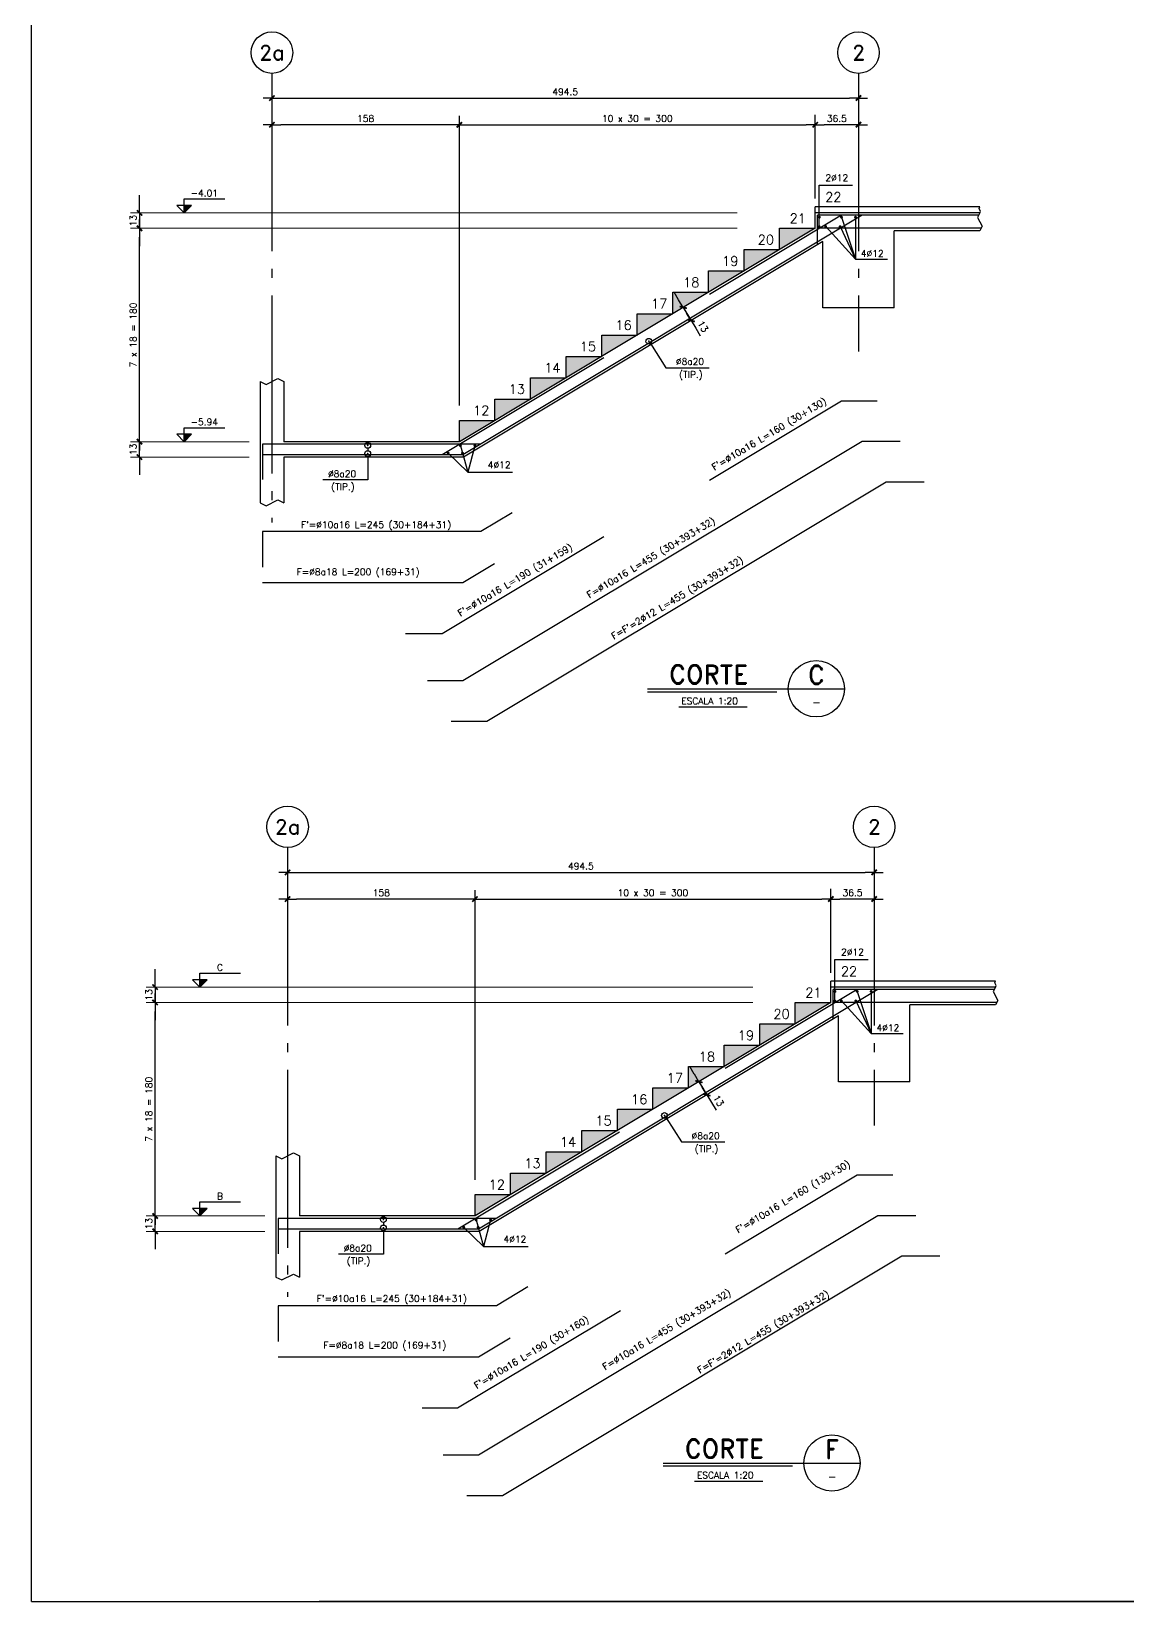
# Model space of a CAD drawing. Extents: x -58 to 5689, y 66 to 4123.
# Drawn here: x -58 to 1790, y 68 to 2717 of the extents above; entities that cross this region are included whole.
import ezdxf
from ezdxf.enums import TextEntityAlignment as Align

# ---------------------------------------------------------------- set-up
doc = ezdxf.new("R2010")
doc.units = 0
doc.header["$LTSCALE"] = 30
doc.header["$MEASUREMENT"] = 0
doc.linetypes.add('EJES', pattern=[12.5, 10, -1, 0.5, -1])
doc.layers.get('0').update_dxf_attribs({"linetype": 'CONTINUOUS'})
for name, color, linetype in [('CONTORNOS', 3, 'CONTINUOUS'), ('RLA-CORTES', 5, 'CONTINUOUS'), ('RLA-EJES', 1, 'EJES'), ('RLA-FE', 7, 'CONTINUOUS'), ('RLA-FORMATO', 7, 'CONTINUOUS'), ('RLA-GRADAS', 3, 'CONTINUOUS'), ('RLA-TEXTOS1', 9, 'CONTINUOUS'), ('TEXTOS-SM', 3, 'CONTINUOUS')]:
    doc.layers.add(name, color=color, linetype=linetype)
doc.styles.add('ROMAND', font='romand', dxfattribs={"height": 31.5})
doc.styles.add('ROMANS', font='romans.shx', dxfattribs={"height": 11.25})
doc.styles.add('ROMANS0', font='romans.shx')
doc.styles.add('SIETE50', font='ROMAND.SHX', dxfattribs={"height": 31.5})
doc.dimstyles.new('ING25', dxfattribs={"dimscale": 50, "dimtxt": 0.27, "dimasz": 0.3, "dimexe": 0, "dimexo": 0, "dimgap": 0.1, "dimtad": 1, "dimdec": 1, "dimlfac": 0.5, "dimzin": 12, "dimdsep": 46, "dimtxsty": 'ROMANS', "dimblk": 'TICK1', "dimcen": 0.09, "dimclrd": 2, "dimclre": 1, "dimclrt": 3, "dimadec": 0, "dimazin": 0, "dimtfac": 1, "dimtdec": 1, "dimtix": 1, "dimtmove": 2, "dimatfit": 3, "dimldrblk": 'TICK1', "dimfxl": 0, "dimfxlon": 1, "dimtolj": 1, "dimtzin": 0, "dimarcsym": 0})

# ---------------------------------------------------------------- blocks, each defined once
blk = doc.blocks.new('TICK1')
at = {"color": 2}
for points in [[(0, 0), (-1, 0)], [(0, 0), (1, 0)]]:
    blk.add_lwpolyline(points, dxfattribs=at)
at = {"color": 2, "const_width": 0.2}
blk.add_lwpolyline([(-0.3, -0.3), (0.3, 0.3)], dxfattribs=at)
blk = doc.blocks.new('*D32')
at = {"layer": 'RLA-CORTES', "color": 2, "lineweight": -2, "transparency": 16777216}
blk.add_line((678.5, 2559.2), (1248.5, 2559.2), dxfattribs=at)
at = {"layer": 'RLA-CORTES', "color": 2, "lineweight": -2, "transparency": 16777216, "xscale": 15, "yscale": 15, "zscale": 15, "rotation": 180}
blk.add_blockref('TICK1', (663.5, 2559.2), dxfattribs=at)
at = {"layer": 'RLA-CORTES', "color": 2, "lineweight": -2, "transparency": 16777216, "xscale": 15, "yscale": 15, "zscale": 15}
blk.add_blockref('TICK1', (1263.5, 2559.2), dxfattribs=at)
at = {"layer": 'RLA-CORTES', "color": 3, "transparency": 16777216, "insert": (963.5, 2569.8), "char_height": 11.25, "attachment_point": 5, "style": 'ROMANS'}
blk.add_mtext('\\A1;10 x 30 = 300', dxfattribs=at)
blk = doc.blocks.new('*D33')
at = {"layer": 'RLA-CORTES', "color": 2, "lineweight": -2, "transparency": 16777216}
blk.add_line((648.5, 2559.2), (362.5, 2559.2), dxfattribs=at)
at = {"layer": 'RLA-CORTES', "color": 2, "lineweight": -2, "transparency": 16777216, "xscale": 15, "yscale": 15, "zscale": 15, "rotation": 180}
blk.add_blockref('TICK1', (347.5, 2559.2), dxfattribs=at)
at = {"layer": 'RLA-CORTES', "color": 2, "lineweight": -2, "transparency": 16777216, "xscale": 15, "yscale": 15, "zscale": 15}
blk.add_blockref('TICK1', (663.5, 2559.2), dxfattribs=at)
at = {"layer": 'RLA-CORTES', "color": 3, "transparency": 16777216, "insert": (505.5, 2569.8), "char_height": 11.25, "attachment_point": 5, "style": 'ROMANS'}
blk.add_mtext('\\A1;158', dxfattribs=at)
blk = doc.blocks.new('*D34')
at = {"layer": 'RLA-CORTES', "color": 2, "lineweight": -2, "transparency": 16777216}
blk.add_line((362.5, 2604.2), (1321.5, 2604.2), dxfattribs=at)
at = {"layer": 'RLA-CORTES', "color": 2, "lineweight": -2, "transparency": 16777216, "xscale": 15, "yscale": 15, "zscale": 15, "rotation": 180}
blk.add_blockref('TICK1', (347.5, 2604.2), dxfattribs=at)
at = {"layer": 'RLA-CORTES', "color": 2, "lineweight": -2, "transparency": 16777216, "xscale": 15, "yscale": 15, "zscale": 15}
blk.add_blockref('TICK1', (1336.5, 2604.2), dxfattribs=at)
at = {"layer": 'RLA-CORTES', "color": 3, "transparency": 16777216, "insert": (842, 2614.8), "char_height": 11.25, "attachment_point": 5, "style": 'ROMANS'}
blk.add_mtext('\\A1;494.5', dxfattribs=at)
blk = doc.blocks.new('nivel-el')
at = {"linetype": 'Continuous'}
blk.add_hatch(color=1, dxfattribs=at).paths.add_polyline_path([(0, 0), (12.5, 12.5), (0, 12.5)])
at = {"color": 3}
blk.add_lwpolyline([(0, 0), (12.5, 12.5), (0, 12.5), (-12.5, 12.5), (0, 0), (0, 12.5), (0, 23.6), (68.4, 23.6)], dxfattribs=at)
at = {"color": 3, "style": 'ROMANS'}
blk.add_attdef('%%P0.00', text='', height=11.2, dxfattribs=at).set_placement((34, 27.7), align=Align.CENTER)
blk = doc.blocks.new('*D35')
at = {"layer": 'RLA-CORTES', "color": 2, "lineweight": -2, "transparency": 16777216}
blk.add_line((124.1, 2039.6), (124.1, 2369.6), dxfattribs=at)
at = {"layer": 'RLA-CORTES', "color": 2, "lineweight": -2, "transparency": 16777216, "xscale": 15, "yscale": 15, "zscale": 15}
for p, rotation in [((124.1, 2384.6), 90), ((124.1, 2024.6), 270)]:
    blk.add_blockref('TICK1', p, dxfattribs=dict(at, rotation=rotation))
at = {"layer": 'RLA-CORTES', "color": 3, "transparency": 16777216, "insert": (113.5, 2204.6), "char_height": 11.25, "attachment_point": 5, "rotation": 90, "style": 'ROMANS'}
blk.add_mtext('\\A1;7 x 18 = 180', dxfattribs=at)
blk = doc.blocks.new('*D36')
at = {"layer": 'RLA-CORTES', "color": 2, "lineweight": -2, "transparency": 16777216}
for p, q in [((124.1, 2039.6), (124.1, 2054.6)), ((124.1, 1998.6), (124.1, 2024.6)), ((124.1, 1983.6), (124.1, 1968.6))]:
    blk.add_line(p, q, dxfattribs=at)
at = {"layer": 'RLA-CORTES', "color": 2, "lineweight": -2, "transparency": 16777216, "xscale": 15, "yscale": 15, "zscale": 15}
for p, rotation in [((124.1, 2024.6), 270), ((124.1, 1998.6), 90)]:
    blk.add_blockref('TICK1', p, dxfattribs=dict(at, rotation=rotation))
at = {"layer": 'RLA-CORTES', "color": 3, "transparency": 16777216, "insert": (113.5, 2011.6), "char_height": 11.25, "attachment_point": 5, "rotation": 90, "style": 'ROMANS'}
blk.add_mtext('\\A1;13', dxfattribs=at)
blk = doc.blocks.new('*D37')
at = {"layer": 'RLA-CORTES', "color": 2, "lineweight": -2, "transparency": 16777216}
for p, q in [((124.1, 2425.6), (124.1, 2440.6)), ((124.1, 2410.6), (124.1, 2384.6)), ((124.1, 2369.6), (124.1, 2354.6))]:
    blk.add_line(p, q, dxfattribs=at)
at = {"layer": 'RLA-CORTES', "color": 2, "lineweight": -2, "transparency": 16777216, "xscale": 15, "yscale": 15, "zscale": 15}
for p, rotation in [((124.1, 2410.6), 270), ((124.1, 2384.6), 90)]:
    blk.add_blockref('TICK1', p, dxfattribs=dict(at, rotation=rotation))
at = {"layer": 'RLA-CORTES', "color": 3, "transparency": 16777216, "insert": (113.5, 2397.6), "char_height": 11.25, "attachment_point": 5, "rotation": 90, "style": 'ROMANS'}
blk.add_mtext('\\A1;13', dxfattribs=at)
blk = doc.blocks.new('EJE-1')
at = {"color": 3, "linetype": 'Continuous'}
blk.add_circle((0, 0), 35, dxfattribs=at)
at = {"color": 5, "linetype": 'Continuous', "style": 'ROMAND'}
blk.add_attdef('0', text='', height=25, dxfattribs=at).set_placement((0.2, 0), align=Align.MIDDLE)
blk = doc.blocks.new('*D38')
at = {"layer": 'RLA-CORTES', "color": 2, "lineweight": -2, "transparency": 16777216}
blk.add_line((1321.5, 2559.2), (1278.5, 2559.2), dxfattribs=at)
at = {"layer": 'RLA-CORTES', "color": 2, "lineweight": -2, "transparency": 16777216, "xscale": 15, "yscale": 15, "zscale": 15, "rotation": 180}
blk.add_blockref('TICK1', (1263.5, 2559.2), dxfattribs=at)
at = {"layer": 'RLA-CORTES', "color": 2, "lineweight": -2, "transparency": 16777216, "xscale": 15, "yscale": 15, "zscale": 15}
blk.add_blockref('TICK1', (1336.5, 2559.2), dxfattribs=at)
at = {"layer": 'RLA-CORTES', "color": 3, "transparency": 16777216, "insert": (1300, 2569.8), "char_height": 11.25, "attachment_point": 5, "style": 'ROMANS'}
blk.add_mtext('\\A1;36.5', dxfattribs=at)
blk = doc.blocks.new('*D40')
at = {"layer": 'RLA-CORTES', "color": 2, "lineweight": -2, "transparency": 16777216}
for p, q in [((1033.3, 2264), (1025.6, 2276.8)), ((1041, 2251.1), (1054.4, 2228.8)), ((1062.1, 2215.9), (1069.8, 2203.1))]:
    blk.add_line(p, q, dxfattribs=at)
at = {"layer": 'RLA-CORTES', "color": 2, "lineweight": -2, "transparency": 16777216, "xscale": 15, "yscale": 15, "zscale": 15}
for p, rotation in [((1041, 2251.1), 300.9637565320725), ((1054.4, 2228.8), 120.9637565320725)]:
    blk.add_blockref('TICK1', p, dxfattribs=dict(at, rotation=rotation))
at = {"layer": 'RLA-CORTES', "color": 3, "transparency": 16777216, "insert": (1074.2, 2219), "char_height": 11.25, "attachment_point": 5, "rotation": 300.9638, "style": 'ROMANS'}
blk.add_mtext('\\A1;13', dxfattribs=at)
blk = doc.blocks.new('T-CORTE')
at = {"color": 6}
for p, q in [((-169.7, -4.9), (162.3, -4.9)), ((-169.7, -9.9), (48.3, -9.9))]:
    blk.add_line(p, q, dxfattribs=at)
at = {"color": 3}
blk.add_line((-117.3, -35.3), (-1.8, -35.3), dxfattribs=at)
blk.add_circle((114.8, -4.9), 47.5, dxfattribs=at)
at = {"color": 6, "style": 'SIETE50'}
blk.add_text('CORTE', height=31.5, dxfattribs=at).set_placement((-133.4, 3.7))
blk.add_attdef('A', text='', height=31.5, dxfattribs=at).set_placement((114.9, 18.7), align=Align.MIDDLE_CENTER)
at = {"color": 3, "style": 'ROMANS'}
blk.add_attdef('ESCALA', (-113, -31.1), '', height=11.2, dxfattribs=at)
blk.add_attdef('-', text='', height=13, dxfattribs=at).set_placement((115, -27.7), align=Align.MIDDLE)
blk = doc.blocks.new('*D57')
at = {"layer": 'RLA-CORTES', "color": 2, "lineweight": -2, "transparency": 16777216}
blk.add_line((704.9, 1253.2), (1274.9, 1253.2), dxfattribs=at)
at = {"layer": 'RLA-CORTES', "color": 2, "lineweight": -2, "transparency": 16777216, "xscale": 15, "yscale": 15, "zscale": 15, "rotation": 180}
blk.add_blockref('TICK1', (689.9, 1253.2), dxfattribs=at)
at = {"layer": 'RLA-CORTES', "color": 2, "lineweight": -2, "transparency": 16777216, "xscale": 15, "yscale": 15, "zscale": 15}
blk.add_blockref('TICK1', (1289.9, 1253.2), dxfattribs=at)
at = {"layer": 'RLA-CORTES', "color": 3, "transparency": 16777216, "insert": (989.9, 1263.8), "char_height": 11.25, "attachment_point": 5, "style": 'ROMANS'}
blk.add_mtext('\\A1;10 x 30 = 300', dxfattribs=at)
blk = doc.blocks.new('*D58')
at = {"layer": 'RLA-CORTES', "color": 2, "lineweight": -2, "transparency": 16777216}
blk.add_line((674.9, 1253.2), (388.9, 1253.2), dxfattribs=at)
at = {"layer": 'RLA-CORTES', "color": 2, "lineweight": -2, "transparency": 16777216, "xscale": 15, "yscale": 15, "zscale": 15, "rotation": 180}
blk.add_blockref('TICK1', (373.9, 1253.2), dxfattribs=at)
at = {"layer": 'RLA-CORTES', "color": 2, "lineweight": -2, "transparency": 16777216, "xscale": 15, "yscale": 15, "zscale": 15}
blk.add_blockref('TICK1', (689.9, 1253.2), dxfattribs=at)
at = {"layer": 'RLA-CORTES', "color": 3, "transparency": 16777216, "insert": (531.9, 1263.8), "char_height": 11.25, "attachment_point": 5, "style": 'ROMANS'}
blk.add_mtext('\\A1;158', dxfattribs=at)
blk = doc.blocks.new('*D59')
at = {"layer": 'RLA-CORTES', "color": 2, "lineweight": -2, "transparency": 16777216}
blk.add_line((388.9, 1298.2), (1347.9, 1298.2), dxfattribs=at)
at = {"layer": 'RLA-CORTES', "color": 2, "lineweight": -2, "transparency": 16777216, "xscale": 15, "yscale": 15, "zscale": 15, "rotation": 180}
blk.add_blockref('TICK1', (373.9, 1298.2), dxfattribs=at)
at = {"layer": 'RLA-CORTES', "color": 2, "lineweight": -2, "transparency": 16777216, "xscale": 15, "yscale": 15, "zscale": 15}
blk.add_blockref('TICK1', (1362.9, 1298.2), dxfattribs=at)
at = {"layer": 'RLA-CORTES', "color": 3, "transparency": 16777216, "insert": (868.4, 1308.8), "char_height": 11.25, "attachment_point": 5, "style": 'ROMANS'}
blk.add_mtext('\\A1;494.5', dxfattribs=at)
blk = doc.blocks.new('*D63')
at = {"layer": 'RLA-CORTES', "color": 2, "lineweight": -2, "transparency": 16777216}
blk.add_line((150.5, 733.6), (150.5, 1063.6), dxfattribs=at)
at = {"layer": 'RLA-CORTES', "color": 2, "lineweight": -2, "transparency": 16777216, "xscale": 15, "yscale": 15, "zscale": 15}
for p, rotation in [((150.5, 1078.6), 90), ((150.5, 718.6), 270)]:
    blk.add_blockref('TICK1', p, dxfattribs=dict(at, rotation=rotation))
at = {"layer": 'RLA-CORTES', "color": 3, "transparency": 16777216, "insert": (139.9, 898.6), "char_height": 11.25, "attachment_point": 5, "rotation": 90, "style": 'ROMANS'}
blk.add_mtext('\\A1;7 x 18 = 180', dxfattribs=at)
blk = doc.blocks.new('*D64')
at = {"layer": 'RLA-CORTES', "color": 2, "lineweight": -2, "transparency": 16777216}
for p, q in [((150.5, 733.6), (150.5, 748.6)), ((150.5, 692.6), (150.5, 718.6)), ((150.5, 677.6), (150.5, 662.6))]:
    blk.add_line(p, q, dxfattribs=at)
at = {"layer": 'RLA-CORTES', "color": 2, "lineweight": -2, "transparency": 16777216, "xscale": 15, "yscale": 15, "zscale": 15}
for p, rotation in [((150.5, 718.6), 270), ((150.5, 692.6), 90)]:
    blk.add_blockref('TICK1', p, dxfattribs=dict(at, rotation=rotation))
at = {"layer": 'RLA-CORTES', "color": 3, "transparency": 16777216, "insert": (139.9, 705.6), "char_height": 11.25, "attachment_point": 5, "rotation": 90, "style": 'ROMANS'}
blk.add_mtext('\\A1;13', dxfattribs=at)
blk = doc.blocks.new('*D65')
at = {"layer": 'RLA-CORTES', "color": 2, "lineweight": -2, "transparency": 16777216}
for p, q in [((150.5, 1119.6), (150.5, 1134.6)), ((150.5, 1104.6), (150.5, 1078.6)), ((150.5, 1063.6), (150.5, 1048.6))]:
    blk.add_line(p, q, dxfattribs=at)
at = {"layer": 'RLA-CORTES', "color": 2, "lineweight": -2, "transparency": 16777216, "xscale": 15, "yscale": 15, "zscale": 15}
for p, rotation in [((150.5, 1104.6), 270), ((150.5, 1078.6), 90)]:
    blk.add_blockref('TICK1', p, dxfattribs=dict(at, rotation=rotation))
at = {"layer": 'RLA-CORTES', "color": 3, "transparency": 16777216, "insert": (139.9, 1091.6), "char_height": 11.25, "attachment_point": 5, "rotation": 90, "style": 'ROMANS'}
blk.add_mtext('\\A1;13', dxfattribs=at)
blk = doc.blocks.new('*D60')
at = {"layer": 'RLA-CORTES', "color": 2, "lineweight": -2, "transparency": 16777216}
blk.add_line((1347.9, 1253.2), (1304.9, 1253.2), dxfattribs=at)
at = {"layer": 'RLA-CORTES', "color": 2, "lineweight": -2, "transparency": 16777216, "xscale": 15, "yscale": 15, "zscale": 15, "rotation": 180}
blk.add_blockref('TICK1', (1289.9, 1253.2), dxfattribs=at)
at = {"layer": 'RLA-CORTES', "color": 2, "lineweight": -2, "transparency": 16777216, "xscale": 15, "yscale": 15, "zscale": 15}
blk.add_blockref('TICK1', (1362.9, 1253.2), dxfattribs=at)
at = {"layer": 'RLA-CORTES', "color": 3, "transparency": 16777216, "insert": (1326.4, 1263.8), "char_height": 11.25, "attachment_point": 5, "style": 'ROMANS'}
blk.add_mtext('\\A1;36.5', dxfattribs=at)
blk = doc.blocks.new('*D62')
at = {"layer": 'RLA-CORTES', "color": 2, "lineweight": -2, "transparency": 16777216}
for p, q in [((1059.7, 958), (1052, 970.8)), ((1067.5, 945.1), (1080.8, 922.8)), ((1088.6, 910), (1096.3, 897.1))]:
    blk.add_line(p, q, dxfattribs=at)
at = {"layer": 'RLA-CORTES', "color": 2, "lineweight": -2, "transparency": 16777216, "xscale": 15, "yscale": 15, "zscale": 15}
for p, rotation in [((1067.5, 945.1), 300.9637565320725), ((1080.8, 922.8), 120.9637565320725)]:
    blk.add_blockref('TICK1', p, dxfattribs=dict(at, rotation=rotation))
at = {"layer": 'RLA-CORTES', "color": 3, "transparency": 16777216, "insert": (1100.7, 913), "char_height": 11.25, "attachment_point": 5, "rotation": 300.9638, "style": 'ROMANS'}
blk.add_mtext('\\A1;13', dxfattribs=at)

msp = doc.modelspace()

# ---------------------------------------------------------------- hatches: boundary and pattern name
at = {"layer": 'RLA-GRADAS'}
h = msp.add_hatch(dxfattribs=at)
h.set_pattern_fill('AR-CONC', color=1, scale=2, style=0)
h.set_pattern_definition([(50, (-10387.743, -960.647), (14.345204, -1.255043), [1.5, -16.5]), (355, (-10387.743, -960.647), (-2.775027, 15.043843), [1.2, -13.2]), (100.45144, (-10386.547, -960.752), (11.570177, 13.7888), [1.274804, -14.022842]), (46.1842, (-10387.743, -956.647), (21.344827, -3.310386), [2.25, -24.75]), (96.63564, (-10385.964, -956.923), (18.69324, 19.482372), [1.912207, -21.034275]), (351.18416, (-10387.743, -956.647), (18.69324, 19.48237), [1.8, -19.8]), (21, (-10385.743, -957.647), (11.938141, -8.052378), [1.5, -16.5]), (326, (-10385.743, -957.647), (4.866307, 14.503001), [1.2, -13.2]), (71.45144, (-10384.748, -958.318), (16.804448, 6.450623), [1.274804, -14.022842]), (37.5, (-10387.7426, -960.647), (0.243197, 6.657877), [0, -13.04, 0, -13.4, 0, -13.25]), (7.5, (-10387.7426, -960.647), (5.2613907, 7.8882342), [0, -7.64, 0, -12.74, 0, -5.05]), (327.5, (-10392.2026, -960.647), (10.6764487, -0.4510974), [0, -5, 0, -15.6, 0, -20.7]), (317.5, (-10394.203, -960.647), (11.6637234, 2.0021), [0, -6.5, 0, -10.36, 0, -14.7])])
h.paths.add_polyline_path([(723.48, 2060.57), (663.48, 2060.57), (663.48, 2024.57)])
h.paths.add_polyline_path([(783.48, 2096.57), (723.48, 2096.57), (723.48, 2060.57)])
h.paths.add_polyline_path([(783.48, 2096.57), (843.48, 2132.57), (783.48, 2132.57)])
h.paths.add_polyline_path([(903.48, 2168.57), (843.48, 2168.57), (843.48, 2132.57)])
h.paths.add_polyline_path([(903.48, 2204.57), (903.48, 2168.57), (963.48, 2204.57)])
h.paths.add_polyline_path([(963.48, 2204.57), (1023.48, 2240.57), (963.48, 2240.57)])
h.paths.add_polyline_path([(1023.48, 2240.57), (1083.48, 2276.57), (1023.48, 2276.57)])
h.paths.add_polyline_path([(1083.48, 2276.57), (1143.48, 2312.57), (1083.48, 2312.57)])
h.paths.add_polyline_path([(1143.48, 2312.57), (1203.48, 2348.57), (1143.48, 2348.57)])
h.paths.add_polyline_path([(1203.48, 2348.57), (1263.48, 2384.57), (1203.48, 2384.57)])
h = msp.add_hatch(dxfattribs=at)
h.set_pattern_fill('AR-CONC', color=1, scale=2, style=0)
h.set_pattern_definition([(50, (-10361.308, -2266.636), (14.345204, -1.255043), [1.5, -16.5]), (355, (-10361.308, -2266.636), (-2.775027, 15.043843), [1.2, -13.2]), (100.45144, (-10360.113, -2266.741), (11.570177, 13.7888), [1.274804, -14.022842]), (46.1842, (-10361.308, -2262.636), (21.344827, -3.310386), [2.25, -24.75]), (96.63564, (-10359.53, -2262.912), (18.69324, 19.482372), [1.912207, -21.034275]), (351.18416, (-10361.308, -2262.636), (18.69324, 19.48237), [1.8, -19.8]), (21, (-10359.308, -2263.636), (11.938141, -8.052378), [1.5, -16.5]), (326, (-10359.308, -2263.636), (4.866307, 14.503001), [1.2, -13.2]), (71.45144, (-10358.313, -2264.307), (16.804448, 6.450623), [1.274804, -14.022842]), (37.5, (-10361.308, -2266.6364), (0.243197, 6.657877), [0, -13.04, 0, -13.4, 0, -13.25]), (7.5, (-10361.308, -2266.6364), (5.2613907, 7.8882342), [0, -7.64, 0, -12.74, 0, -5.05]), (327.5, (-10365.768, -2266.6364), (10.6764487, -0.4510974), [0, -5, 0, -15.6, 0, -20.7]), (317.5, (-10367.768, -2266.636), (11.6637234, 2.0021), [0, -6.5, 0, -10.36, 0, -14.7])])
h.paths.add_polyline_path([(749.91, 754.58), (689.91, 754.58), (689.91, 718.58)])
h.paths.add_polyline_path([(809.91, 790.58), (749.91, 790.58), (749.91, 754.58)])
h.paths.add_polyline_path([(809.91, 790.58), (869.91, 826.58), (809.91, 826.58)])
h.paths.add_polyline_path([(929.91, 862.58), (869.91, 862.58), (869.91, 826.58)])
h.paths.add_polyline_path([(929.91, 898.58), (929.91, 862.58), (989.91, 898.58)])
h.paths.add_polyline_path([(989.91, 898.58), (1049.91, 934.58), (989.91, 934.58)])
h.paths.add_polyline_path([(1049.91, 934.58), (1109.91, 970.58), (1049.91, 970.58)])
h.paths.add_polyline_path([(1109.91, 970.58), (1169.91, 1006.58), (1109.91, 1006.58)])
h.paths.add_polyline_path([(1169.91, 1006.58), (1229.91, 1042.58), (1169.91, 1042.58)])
h.paths.add_polyline_path([(1229.91, 1042.58), (1289.91, 1078.58), (1229.91, 1078.58)])

# ---------------------------------------------------------------- linework, layer by layer
at = {"layer": 'CONTORNOS', "color": 2}
for points in [[(1541.06, 2410.57), (1537.31, 2403.07), (1544.81, 2388.07), (1541.06, 2380.57)], [(1541.06, 2410.57), (1542.31, 2413.07), (1539.81, 2418.07), (1541.06, 2420.57)], [(327.48, 2126.01), (337.48, 2121.01), (357.48, 2131.01), (367.48, 2126.01)], [(327.48, 1921.57), (337.48, 1916.57), (357.48, 1926.57), (367.48, 1921.57)], [(1567.5, 1104.58), (1568.75, 1107.08), (1566.25, 1112.08), (1567.5, 1114.58)], [(1567.5, 1104.58), (1563.75, 1097.08), (1571.25, 1082.08), (1567.5, 1074.58)], [(353.91, 820.02), (363.91, 815.02), (383.91, 825.02), (393.91, 820.02)], [(353.91, 615.58), (363.91, 610.58), (383.91, 620.58), (393.91, 615.58)]]:
    msp.add_lwpolyline(points, dxfattribs=at)
at = {"layer": 'RLA-CORTES', "color": 1}
for p, q in [((663.48, 2085.68), (663.48, 2574.19)), ((1263.48, 2434.89), (1263.48, 2576.23)), ((1270.17, 2386.91), (1270.17, 2457.45)), ((1270.17, 2457.45), (1326.19, 2457.45)), ((1541.06, 2420.57), (1263.48, 2420.57)), ((1331.74, 2332.61), (1281.27, 2387.36)), ((1305.59, 2387.36), (1331.74, 2332.61)), ((1307.92, 2403.27), (1331.74, 2332.61)), ((1331.51, 2403.27), (1331.74, 2332.61)), ((1331.74, 2332.61), (1385.27, 2332.61)), ((985.67, 2189.99), (1011.72, 2149.47)), ((1011.72, 2149.47), (1084.72, 2149.47)), ((508.96, 2013.58), (508.96, 2009.31)), ((665.31, 2017.82), (677.6, 1973.04)), ((689.65, 2017.82), (677.6, 1973.04)), ((508.96, 1999.57), (508.96, 1960.17)), ((677.6, 1973.04), (644.57, 2005.35)), ((508.96, 1960.17), (433.45, 1960.17)), ((677.6, 1973.04), (753.27, 1973.04)), ((689.91, 779.69), (689.91, 1268.2)), ((1289.91, 1128.9), (1289.91, 1270.24)), ((1296.61, 1080.92), (1296.61, 1151.46)), ((1296.61, 1151.46), (1352.62, 1151.46)), ((1567.5, 1114.58), (1289.91, 1114.58)), ((1334.35, 1097.28), (1358.18, 1026.62)), ((1357.95, 1097.28), (1358.18, 1026.62)), ((1358.18, 1026.62), (1307.7, 1081.37)), ((1332.03, 1081.37), (1358.18, 1026.62)), ((1358.18, 1026.62), (1411.71, 1026.62)), ((1012.11, 884.01), (1038.16, 843.48)), ((1038.16, 843.48), (1111.16, 843.48)), ((535.39, 707.59), (535.39, 703.32)), ((535.39, 693.58), (535.39, 654.18)), ((704.03, 667.05), (671.01, 699.36)), ((691.74, 711.83), (704.03, 667.05)), ((716.08, 711.83), (704.03, 667.05)), ((704.03, 667.05), (779.7, 667.05)), ((535.39, 654.18), (459.88, 654.18))]:
    msp.add_line(p, q, dxfattribs=at)
at = {"layer": 'RLA-CORTES', "color": 1, "lineweight": 0}
for p, q in [((1131.85, 2410.57), (109.1, 2410.57)), ((1131.85, 2384.57), (109.1, 2384.57)), ((309.1, 2024.57), (109.1, 2024.57)), ((309.1, 1998.57), (109.1, 1998.57)), ((1158.29, 1104.58), (135.54, 1104.58)), ((1158.29, 1078.58), (135.54, 1078.58)), ((335.54, 718.58), (135.54, 718.58)), ((335.54, 692.58), (135.54, 692.58))]:
    msp.add_line(p, q, dxfattribs=at)
at = {"layer": 'RLA-CORTES'}
for p, q in [((1541.06, 2410.57), (1263.48, 2410.57)), ((1263.48, 2384.57), (663.48, 2024.57)), ((1276.48, 2362.04), (670.68, 1998.57)), ((1276.48, 2250.57), (1276.48, 2362.04)), ((1541.06, 2380.57), (1396.48, 2380.57)), ((1396.48, 2250.57), (1396.48, 2380.57)), ((1396.48, 2250.57), (1276.48, 2250.57)), ((327.48, 2126.01), (327.48, 1921.57)), ((367.48, 2126.01), (367.48, 2024.57)), ((367.48, 1998.57), (367.48, 1921.57)), ((670.68, 1998.57), (367.48, 1998.57)), ((1567.5, 1104.58), (1289.91, 1104.58)), ((1289.91, 1078.58), (689.91, 718.58)), ((1567.5, 1074.58), (1422.91, 1074.58)), ((1422.91, 944.58), (1422.91, 1074.58)), ((1302.91, 1056.06), (697.11, 692.58)), ((1302.91, 944.58), (1302.91, 1056.06)), ((1422.91, 944.58), (1302.91, 944.58)), ((353.91, 820.02), (353.91, 615.58)), ((393.91, 820.02), (393.91, 718.58)), ((393.91, 692.58), (393.91, 615.58)), ((697.11, 692.58), (393.91, 692.58))]:
    msp.add_line(p, q, dxfattribs=at)
at = {"layer": 'RLA-CORTES', "color": 2}
for p, q in [((1342.9, 2406.57), (669.57, 2002.57)), ((1307.92, 2406.57), (1085.53, 2273.14)), ((1539.06, 2406.57), (1267.48, 2406.57)), ((1543.06, 2384.57), (1267.48, 2384.57)), ((907.2, 2166.13), (634.58, 2002.57)), ((331.48, 2020.57), (331.48, 1960.57)), ((669.57, 2002.57), (331.48, 2002.57)), ((1369.34, 1100.58), (696, 696.58)), ((1334.35, 1100.58), (1111.97, 967.15)), ((1565.5, 1100.58), (1293.91, 1100.58)), ((1569.5, 1078.58), (1293.91, 1078.58)), ((933.63, 860.14), (661.02, 696.58)), ((357.91, 714.58), (357.91, 654.58)), ((696, 696.58), (357.91, 696.58))]:
    msp.add_line(p, q, dxfattribs=at)
at = {"layer": 'RLA-CORTES', "color": 1}
for points in [[(1263.48, 2410.57), (1263.48, 2420.57)], [(1289.91, 1104.58), (1289.91, 1114.58)]]:
    msp.add_lwpolyline(points, dxfattribs=at)
at = {"layer": 'RLA-CORTES'}
for points in [[(1263.48, 2384.57), (1263.48, 2410.57)], [(663.48, 2024.57), (367.48, 2024.57)], [(1289.91, 1078.58), (1289.91, 1104.58)], [(689.91, 718.58), (393.91, 718.58)]]:
    msp.add_lwpolyline(points, dxfattribs=at)
at = {"layer": 'RLA-CORTES', "color": 3}
for points in [[(663.48, 2024.57), (663.48, 2060.57), (723.48, 2060.57), (723.48, 2096.57), (783.48, 2096.57), (783.48, 2132.57), (843.48, 2132.57), (843.48, 2168.57), (903.48, 2168.57), (903.48, 2204.57), (963.48, 2204.57), (963.48, 2240.57), (1023.48, 2240.57), (1023.48, 2276.57), (1083.48, 2276.57), (1083.48, 2312.57), (1143.48, 2312.57), (1143.48, 2348.57), (1203.48, 2348.57), (1203.48, 2384.57), (1263.48, 2384.57)], [(689.91, 718.58), (689.91, 754.58), (749.91, 754.58), (749.91, 790.58), (809.91, 790.58), (809.91, 826.58), (869.91, 826.58), (869.91, 862.58), (929.91, 862.58), (929.91, 898.58), (989.91, 898.58), (989.91, 934.58), (1049.91, 934.58), (1049.91, 970.58), (1109.91, 970.58), (1109.91, 1006.58), (1169.91, 1006.58), (1169.91, 1042.58), (1229.91, 1042.58), (1229.91, 1078.58), (1289.91, 1078.58)]]:
    msp.add_lwpolyline(points, dxfattribs=at)
at = {"layer": 'RLA-CORTES', "color": 2}
for points in [[(1267.48, 2361.31), (1267.48, 2406.57)], [(1267.48, 2357.32), (1267.48, 2402.57)], [(699.57, 2020.57), (331.48, 2020.57)], [(1293.91, 1055.32), (1293.91, 1100.58)], [(1293.91, 1051.33), (1293.91, 1096.58)], [(726, 714.58), (357.91, 714.58)]]:
    msp.add_lwpolyline(points, dxfattribs=at)
for points, const_width in [([(1268.97, 2387.36, -1), (1271.37, 2387.36, -1)], 2.4), ([(1269.21, 2403.27, -1), (1271.61, 2403.27, -1)], 2.4), ([(1280.07, 2387.36, -1), (1282.47, 2387.36, -1)], 2.4), ([(1304.39, 2387.36, -1), (1306.79, 2387.36, -1)], 2.4), ([(1306.72, 2403.27, -1), (1309.12, 2403.27, -1)], 2.4), ([(1330.31, 2403.27, -1), (1332.71, 2403.27, -1)], 2.4), ([(983.17, 2193.35, -1), (982.91, 2194.83, -1)], 1.5), ([(508.34, 2018.88, 1), (509.58, 2018.03, 1)], 1.5), ([(664.11, 2017.82, -1), (666.51, 2017.82, -1)], 2.4), ([(688.45, 2017.82, -1), (690.85, 2017.82, -1)], 2.4), ([(508.34, 2004.02, -1), (509.58, 2004.86, -1)], 1.5), ([(645.77, 2005.35, 1), (643.37, 2005.35, 1)], 2.4), ([(669.93, 2005.35, 1), (667.53, 2005.35, 1)], 2.4), ([(1295.65, 1097.28, -1), (1298.05, 1097.28, -1)], 2.4), ([(1333.15, 1097.28, -1), (1335.55, 1097.28, -1)], 2.4), ([(1356.75, 1097.28, -1), (1359.15, 1097.28, -1)], 2.4), ([(1295.41, 1081.37, -1), (1297.81, 1081.37, -1)], 2.4), ([(1306.5, 1081.37, -1), (1308.9, 1081.37, -1)], 2.4), ([(1330.83, 1081.37, -1), (1333.23, 1081.37, -1)], 2.4), ([(1009.6, 887.36, -1), (1009.34, 888.84, -1)], 1.5), ([(534.78, 712.89, 1), (536.01, 712.04, 1)], 1.5), ([(534.78, 698.03, -1), (536.01, 698.87, -1)], 1.5), ([(672.21, 699.36, 1), (669.81, 699.36, 1)], 2.4), ([(690.54, 711.83, -1), (692.94, 711.83, -1)], 2.4), ([(696.37, 699.36, 1), (693.97, 699.36, 1)], 2.4), ([(714.88, 711.83, -1), (717.28, 711.83, -1)], 2.4)]:
    msp.add_lwpolyline(points, format="xyb", close=True, dxfattribs=dict(at, const_width=const_width))
at = {"layer": 'RLA-CORTES', "color": 1}
for centre in [(983.04, 2194.09), (508.96, 2018.45), (508.96, 2004.44), (1009.47, 888.1), (535.39, 712.46), (535.39, 698.45)]:
    msp.add_circle(centre, 4.87, dxfattribs=at)
at = {"layer": 'RLA-EJES'}
for p, q in [((347.48, 2645.95), (347.48, 1888.21)), ((1336.48, 2645.95), (1336.48, 2176.95)), ((373.91, 1339.96), (373.91, 582.23)), ((1362.91, 1339.96), (1362.91, 870.96))]:
    msp.add_line(p, q, dxfattribs=at)
at = {"layer": 'RLA-FE'}
for points in [[(1085.53, 1959.88), (1307.92, 2093.31), (1367.92, 2093.31)], [(1406.9, 2025.05), (1342.9, 2025.05), (669.57, 1621.05), (609.57, 1621.05)], [(1447.26, 1956.49), (1383.26, 1956.49), (709.93, 1552.49), (649.93, 1552.49)], [(752.73, 1904.77), (699.57, 1872.87), (331.48, 1872.87), (331.48, 1812.87)], [(907.2, 1863.97), (634.58, 1700.4), (572.58, 1700.4)], [(722.73, 1818.41), (669.57, 1786.51), (331.48, 1786.51)], [(1394.35, 787.32), (1334.35, 787.32), (1111.97, 653.89)], [(1433.34, 719.06), (1369.34, 719.06), (696, 315.06), (636, 315.06)], [(1473.69, 650.5), (1409.69, 650.5), (736.36, 246.5), (676.36, 246.5)], [(779.17, 598.78), (726, 566.88), (357.91, 566.88), (357.91, 506.88)], [(934.97, 558.78), (660.57, 394.14), (600.57, 394.14)], [(749.17, 512.42), (696, 480.52), (357.91, 480.52)]]:
    msp.add_lwpolyline(points, dxfattribs=at)
at = {"layer": 'RLA-FORMATO', "color": 6, "linetype": 'Continuous'}
for p, q in [((-58.1, 68.1), (-58.1, 4123.1)), ((-58.1, 68.1), (5686.9, 68.1)), ((5686.9, 68.1), (426.9, 68.1))]:
    msp.add_line(p, q, dxfattribs=at)

# ---------------------------------------------------------------- block references
at = {"layer": 'CONTORNOS'}
for p, values in [((1150.61, 1612.73), {'ESCALA': 'ESCALA 1:20', 'A': 'C', '-': '-'}), ((1177.05, 306.74), {'ESCALA': 'ESCALA 1:20', 'A': 'F', '-': '-'})]:
    msp.add_blockref('T-CORTE', p, dxfattribs=at).add_auto_attribs(values)
at = {"layer": 'RLA-CORTES'}
for p, values in [((199.37, 2410.57), {'%%P0.00': '-4.01'}), ((199.37, 2024.57), {'%%P0.00': '-5.94'}), ((225.8, 1104.58), {'%%P0.00': 'C'}), ((225.8, 718.58), {'%%P0.00': 'B'})]:
    msp.add_blockref('nivel-el', p, dxfattribs=at).add_auto_attribs(values)
at = {"layer": 'RLA-EJES'}
for p, values in [((347.48, 2680.95), {'0': '2a'}), ((1336.48, 2680.95), {'0': '2'}), ((373.91, 1374.96), {'0': '2a'}), ((1362.91, 1374.96), {'0': '2'})]:
    msp.add_blockref('EJE-1', p, dxfattribs=at).add_auto_attribs(values)

# ---------------------------------------------------------------- texts
at = {"layer": 'RLA-GRADAS', "linetype": 'Continuous', "style": 'ROMAND'}
for s, p in [('22', (1280.45, 2429.33)), ('21', (1220.45, 2393.33)), ('20', (1166.63, 2357.33)), ('19', (1106.63, 2321.33)), ('18', (1040.88, 2285.33)), ('17', (986.63, 2249.33)), ('16', (926.63, 2213.33)), ('15', (866.63, 2177.33)), ('14', (806.63, 2141.33)), ('13', (746.63, 2105.33)), ('12', (686.63, 2069.33)), ('22', (1306.88, 1123.34)), ('21', (1246.88, 1087.34)), ('20', (1193.06, 1051.34)), ('19', (1133.06, 1015.34)), ('18', (1067.32, 979.34)), ('17', (1013.06, 943.34)), ('16', (953.06, 907.34)), ('15', (893.06, 871.34)), ('14', (833.06, 835.34)), ('13', (773.06, 799.34)), ('12', (713.06, 763.34))]:
    msp.add_text(s, height=16, dxfattribs=at).set_placement(p)
at = {"layer": 'RLA-TEXTOS1', "style": 'ROMANS'}
for s, p in [('2%%C12', (1300.01, 2464.15)), ('4%%C12', (1359.74, 2336.41)), ('4%%C12', (730.68, 1979.74)), ('2%%C12', (1326.44, 1158.16)), ('4%%C12', (1386.17, 1030.42)), ('4%%C12', (757.11, 673.75))]:
    msp.add_text(s, height=11.2, dxfattribs=at).set_placement(p, align=Align.CENTER)
for s, p in [('%%C8a20', (1052.41, 2154.11)), ('(TIP.)', (1053.92, 2132.33)), ('%%C8a20', (465.76, 1964.81)), ('(TIP.)', (467.17, 1943.04)), ('%%C8a20', (1078.85, 848.12)), ('(TIP.)', (1080.36, 826.34)), ('%%C8a20', (492.19, 658.82)), ('(TIP.)', (493.6, 637.05))]:
    msp.add_text(s, height=11.2, rotation=0.00692, dxfattribs=at).set_placement(p, align=Align.CENTER)
at = {"layer": 'TEXTOS-SM', "style": 'ROMANS0'}
for s, p in [("F'=%%C10a16 L=160 (30+130)", (1188.64, 2032.75)), ('F=%%C10a16 L=455 (30+393+32)', (989.36, 1824.14)), ("F'=%%C10a16 L=190 (31+159)", (760.27, 1786.59)), ("F=F'=2%%C12 L=455 (30+393+32)", (1033.62, 1756.33)), ("F'=%%C10a16 L=160 (130+30)", (1228.78, 746.1)), ('F=%%C10a16 L=455 (30+393+32)', (1015.86, 522.16)), ("F=F'=2%%C12 L=455 (30+393+32)", (1178.68, 518.28)), ("F'=%%C10a16 L=190 (30+160)", (787.94, 483.74))]:
    msp.add_text(s, height=11.2, rotation=30.96376, dxfattribs=at).set_placement(p, align=Align.CENTER)
for s, p in [("F'=%%C10a16 L=245 (30+184+31)", (522.97, 1878.98)), ('F=%%C8a18 L=200 (169+31)', (492.81, 1799.33)), ("F'=%%C10a16 L=245 (30+184+31)", (549.58, 573.53)), ('F=%%C8a18 L=200 (169+31)', (537.75, 494.97))]:
    msp.add_text(s, height=11.2, dxfattribs=at).set_placement(p, align=Align.CENTER)

# ---------------------------------------------------------------- dimensions: what is measured, and where the dimension line sits
at = {"layer": 'RLA-CORTES', "color": 2}
for base, p1, p2, picture, middle in [((1336.48, 2604.19), (347.48, 2604.19), (1336.48, 2604.19), '*D34', (841.98, 2614.81)), ((1362.91, 1298.2), (373.91, 1298.2), (1362.91, 1298.2), '*D59', (868.41, 1308.82))]:
    dim = msp.add_linear_dim(base=base, p1=p1, p2=p2, dimstyle='ING25', dxfattribs=at)
    dim.commit()
    dim.dimension.update_dxf_attribs({"geometry": picture, "text_midpoint": middle})
for base, p1, p2, picture, middle in [((1263.48, 2559.19), (663.48, 2559.19), (1263.48, 2559.19), '*D32', (963.48, 2569.81)), ((1289.91, 1253.2), (689.91, 1253.2), (1289.91, 1253.2), '*D57', (989.91, 1263.82))]:
    dim = msp.add_linear_dim(base=base, p1=p1, p2=p2, text='10 x 30 = <>', dimstyle='ING25', dxfattribs=at)
    dim.commit()
    dim.dimension.update_dxf_attribs({"geometry": picture, "text_midpoint": middle})
for base, p1, p2, angle, picture, middle in [((347.48, 2559.19), (663.48, 2559.19), (347.48, 2559.19), 180, '*D33', (505.48, 2569.81)), ((1263.48, 2559.19), (1336.48, 2559.19), (1263.48, 2559.19), 180, '*D38', (1299.98, 2569.81)), ((124.1, 2384.57), (144.84, 2410.57), (144.84, 2384.57), 270, '*D37', (113.48, 2397.57)), ((124.1, 2024.57), (144.84, 1998.57), (144.84, 2024.57), 90, '*D36', (113.48, 2011.57)), ((373.91, 1253.2), (689.91, 1253.2), (373.91, 1253.2), 180, '*D58', (531.91, 1263.82)), ((1289.91, 1253.2), (1362.91, 1253.2), (1289.91, 1253.2), 180, '*D60', (1326.41, 1263.82)), ((150.54, 1078.58), (171.28, 1104.58), (171.28, 1078.58), 270, '*D65', (139.91, 1091.58)), ((150.54, 718.58), (171.28, 692.58), (171.28, 718.58), 90, '*D64', (139.91, 705.58))]:
    dim = msp.add_linear_dim(base=base, p1=p1, p2=p2, angle=angle, dimstyle='ING25', dxfattribs=at)
    dim.commit()
    dim.dimension.update_dxf_attribs({"geometry": picture, "text_midpoint": middle})
for base, p1, p2, picture, middle in [((124.1, 2384.57), (144.84, 2024.57), (144.84, 2384.57), '*D35', (113.48, 2204.57)), ((150.54, 1078.58), (171.28, 718.58), (171.28, 1078.58), '*D63', (139.91, 898.58))]:
    dim = msp.add_linear_dim(base=base, p1=p1, p2=p2, angle=90, text='7 x 18 = <>', dimstyle='ING25', dxfattribs=at)
    dim.commit()
    dim.dimension.update_dxf_attribs({"geometry": picture, "text_midpoint": middle})
for base, p1, p2, picture, middle in [((1054.41, 2228.8), (1041.03, 2251.1), (1054.41, 2228.8), '*D40', (1074.23, 2218.95)), ((1080.84, 922.81), (1067.46, 945.11), (1080.84, 922.81), '*D62', (1100.67, 912.96))]:
    dim = msp.add_linear_dim(base=base, p1=p1, p2=p2, angle=300.96376, dimstyle='ING25', dxfattribs=at)
    dim.commit()
    dim.dimension.update_dxf_attribs({"geometry": picture, "text_midpoint": middle, "dimtype": 161})

doc.saveas('drawing.dxf')
